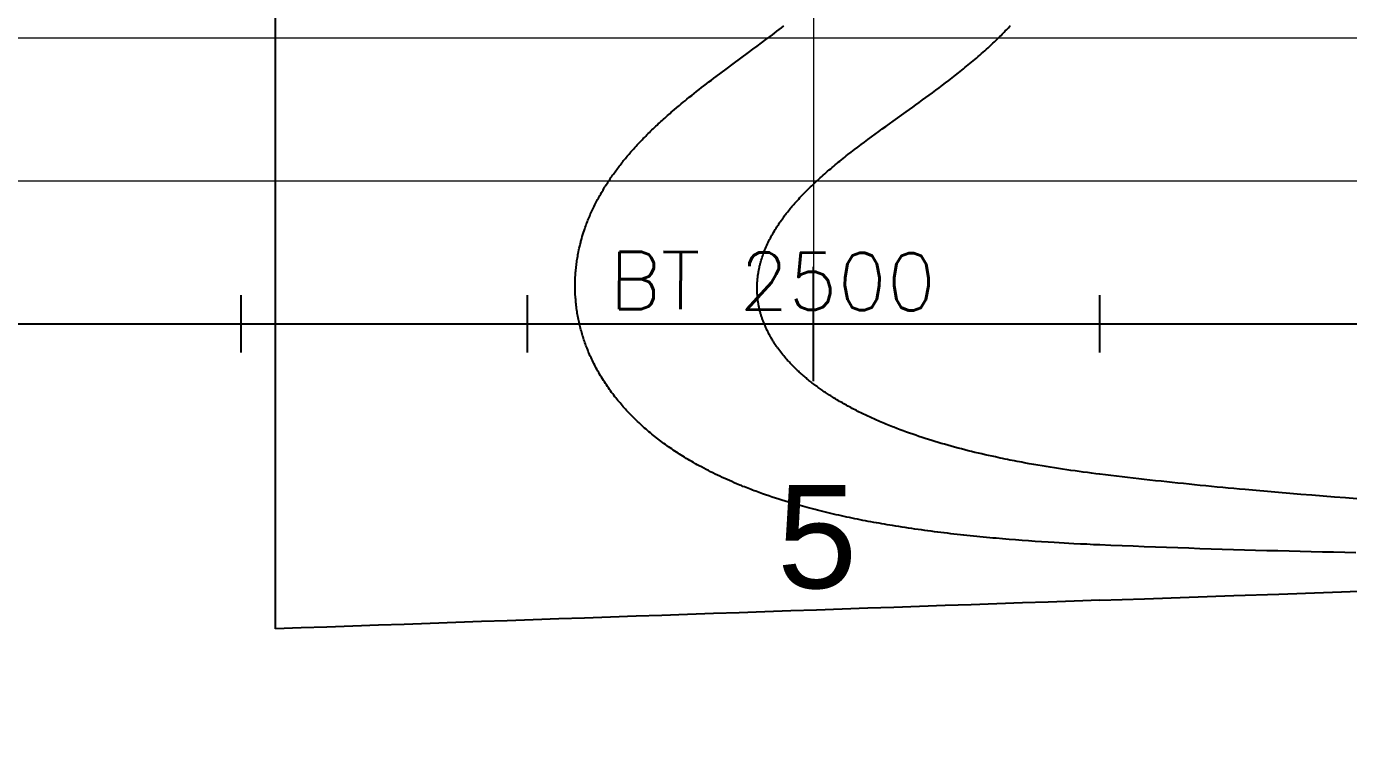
# Model space of a CAD drawing. Extents: x 11249 to 82946, y 15238 to 34763.
# Drawn here: x 16469 to 18778, y 24394 to 25641 of the extents above; entities that cross this region are included whole.
import ezdxf

# ---------------------------------------------------------------- set-up
doc = ezdxf.new("R2010")
doc.units = 0
doc.header["$LTSCALE"] = 250
for name, color, linetype, lineweight in [('00_Grid', 1, 'CONTINUOUS', 25), ('03_Lines_Buttocks', 7, 'CONTINUOUS', 25), ('03_Lines_Grid', 253, 'CONTINUOUS', 15), ('03_Lines_Waterlines', 7, 'CONTINUOUS', 25)]:
    doc.layers.add(name, color=color, linetype=linetype, lineweight=lineweight)
doc.layers.add('00_Text', color=7, linetype='CONTINUOUS')
doc.styles.add('Default', font='arial.ttf')
doc.styles.add('ROMANS', font='romans', dxfattribs={"height": 100})

msp = doc.modelspace()

# ---------------------------------------------------------------- linework, layer by layer
at = {"layer": '00_Grid', "linetype": 'ByBlock'}
for p, q in [((17843.7, 25021.5), (17843.7, 25221.5)), ((16843.7, 25071.5), (16843.7, 25171.5)), ((17343.7, 25071.5), (17343.7, 25171.5)), ((18343.7, 25071.5), (18343.7, 25171.5)), ((12584.8, 25121.5), (50472.4, 25121.5))]:
    msp.add_line(p, q, dxfattribs=at)
at = {"layer": '03_Lines_Buttocks'}
for points in [[(34093.7, 25413.4, 0.000024), (29093.7, 25240.3)], [(34093.7, 25472.6, 0.000032), (29093.7, 25299.6)]]:
    msp.add_lwpolyline(points, format="xyb", dxfattribs=at)
for points in [[(18791, 24721.7), (18771.5, 24722.2), (18752.1, 24722.6), (18732.6, 24723), (18713.2, 24723.5), (18693.7, 24723.9), (18674.3, 24724.4), (18654.8, 24724.9), (18635.4, 24725.4), (18615.9, 24726), (18596.5, 24726.5), (18577, 24727.1), (18557.6, 24727.7), (18538.1, 24728.3), (18518.7, 24728.9), (18499.2, 24729.6), (18479.8, 24730.2), (18460.3, 24730.9), (18440.9, 24731.6), (18421.4, 24732.3), (18402, 24733.1), (18382.6, 24733.9), (18363.1, 24734.6), (18343.7, 24735.5), (18332.4, 24735.9), (18321.1, 24736.5), (18309.7, 24737), (18298.4, 24737.6), (18289.8, 24738), (18281.2, 24738.5), (18272.6, 24739), (18264, 24739.5), (18253.2, 24740.2), (18241.8, 24740.9), (18230.5, 24741.7), (18219.2, 24742.5), (18207.9, 24743.3), (18196.5, 24744.2), (18185.2, 24745.1), (18173.9, 24746), (18162.6, 24747), (18157, 24747.5), (18151.3, 24748), (18145.7, 24748.5), (18140, 24749.1), (18134.3, 24749.6), (18128.7, 24750.2), (18123, 24750.7), (18117.3, 24751.3), (18111.6, 24751.9), (18105.9, 24752.5), (18100.3, 24753.2), (18094.6, 24753.8), (18088.9, 24754.4), (18083.2, 24755.1), (18077.5, 24755.8), (18071.8, 24756.4), (18066.2, 24757.1), (18060.5, 24757.8), (18054.8, 24758.6), (18049.1, 24759.3), (18043.5, 24760), (18037.8, 24760.8), (18032.1, 24761.6), (18026.5, 24762.4), (18020.8, 24763.2), (18015.2, 24764), (18009.5, 24764.8), (18003.9, 24765.7), (17998.3, 24766.5), (17992.7, 24767.4), (17987.1, 24768.3), (17981.5, 24769.2), (17976.8, 24770), (17972.1, 24770.8), (17967.4, 24771.6), (17962.7, 24772.4), (17958.1, 24773.2), (17953.4, 24774), (17948.7, 24774.9), (17944, 24775.8), (17939.3, 24776.6), (17934.6, 24777.5), (17930, 24778.4), (17925.3, 24779.3), (17920.6, 24780.3), (17915.9, 24781.2), (17911.2, 24782.2), (17906.6, 24783.1), (17901.9, 24784.1), (17897.2, 24785.1), (17892.6, 24786.2), (17887.9, 24787.2), (17883.3, 24788.2), (17878.6, 24789.3), (17874, 24790.4), (17869.3, 24791.5), (17864.7, 24792.6), (17860.1, 24793.7), (17855.4, 24794.8), (17850.8, 24796), (17846.2, 24797.2), (17841.6, 24798.4), (17837, 24799.6), (17832.5, 24800.8), (17828.4, 24801.9), (17824.3, 24803), (17820.3, 24804.1), (17816.2, 24805.3), (17812.2, 24806.5), (17808.1, 24807.6), (17804.1, 24808.8), (17800.1, 24810), (17794.3, 24811.8), (17788.5, 24813.6), (17782.8, 24815.4), (17777.1, 24817.2), (17771.3, 24819.1), (17765.6, 24821.1), (17759.9, 24823), (17754.2, 24825), (17748.5, 24827.1), (17745.7, 24828.1), (17742.8, 24829.1), (17740, 24830.2), (17737.2, 24831.3), (17734.4, 24832.3), (17731.6, 24833.4), (17728.7, 24834.5), (17725.9, 24835.6), (17723.1, 24836.7), (17720.3, 24837.8), (17717.5, 24839), (17714.7, 24840.1), (17712, 24841.3), (17709.2, 24842.4), (17705, 24844.2), (17700.9, 24846), (17696.7, 24847.8), (17692.6, 24849.6), (17688.4, 24851.5), (17684.3, 24853.4), (17680.2, 24855.3), (17676.1, 24857.2), (17672, 24859.2), (17668, 24861.2), (17663.9, 24863.2), (17659.9, 24865.3), (17655.8, 24867.4), (17651.8, 24869.5), (17647.8, 24871.6), (17643.8, 24873.8), (17640.6, 24875.5), (17637.3, 24877.4), (17634.1, 24879.2), (17630.9, 24881), (17627.7, 24882.9), (17624.5, 24884.8), (17621.3, 24886.7), (17618.1, 24888.7), (17615.3, 24890.4), (17612.5, 24892.2), (17609.7, 24893.9), (17606.9, 24895.7), (17604.1, 24897.5), (17601.3, 24899.4), (17598.6, 24901.2), (17595.8, 24903.1), (17593.1, 24905), (17590.4, 24906.9), (17587.7, 24908.8), (17585, 24910.7), (17582.3, 24912.6), (17579.6, 24914.6), (17577, 24916.6), (17574.3, 24918.6), (17571.7, 24920.6), (17569.1, 24922.7), (17566.5, 24924.7), (17563.9, 24926.8), (17561.3, 24928.9), (17558.7, 24931), (17556.2, 24933.1), (17553.7, 24935.3), (17551.1, 24937.4), (17548.6, 24939.6), (17546.2, 24941.8), (17543.7, 24944), (17541.2, 24946.3), (17538.8, 24948.5), (17536.4, 24950.8), (17534, 24953.1), (17532.2, 24954.9), (17530.4, 24956.6), (17528.6, 24958.4), (17526.8, 24960.2), (17524.8, 24962.3), (17522.8, 24964.3), (17520.9, 24966.4), (17518.9, 24968.4), (17517, 24970.5), (17515.1, 24972.6), (17513.1, 24974.8), (17511.2, 24976.9), (17509.4, 24979), (17507.5, 24981.2), (17505.7, 24983.4), (17503.8, 24985.6), (17502, 24987.8), (17500.2, 24990), (17498.4, 24992.2), (17496.7, 24994.4), (17494.7, 24996.9), (17492.8, 24999.5), (17490.9, 25002), (17489.1, 25004.6), (17487.2, 25007.1), (17485.4, 25009.7), (17483.6, 25012.3), (17481.8, 25015), (17480, 25017.6), (17478.3, 25020.3), (17476.6, 25022.9), (17474.9, 25025.6), (17473.2, 25028.3), (17471.6, 25031), (17470, 25033.8), (17468.4, 25036.5), (17466.9, 25039.1), (17465.5, 25041.6), (17464.1, 25044.2), (17462.7, 25046.8), (17461.3, 25049.5), (17460, 25052.1), (17458.7, 25054.7), (17457.4, 25057.4), (17456.1, 25060), (17454.9, 25062.7), (17453.7, 25065.4), (17452.5, 25068.1), (17451.3, 25070.8), (17450.2, 25073.5), (17449.1, 25076.3), (17448, 25079), (17447, 25081.4), (17446.1, 25083.9), (17445.2, 25086.4), (17444.3, 25088.8), (17443.4, 25091.3), (17442.6, 25093.8), (17441.8, 25096.3), (17441, 25098.8), (17440.2, 25101.3), (17439.4, 25103.8), (17438.7, 25106.3), (17438, 25108.9), (17437.3, 25111.4), (17436.6, 25113.9), (17436, 25116.5), (17435.3, 25119), (17434.7, 25121.6), (17434.1, 25124.3), (17433.5, 25126.9), (17433, 25129.5), (17432.5, 25132.2), (17432, 25134.8), (17431.5, 25137.5), (17431, 25140.1), (17430.6, 25142.8), (17430.2, 25145.4), (17429.8, 25148.1), (17429.5, 25150.8), (17429.1, 25153.4), (17428.8, 25156.1), (17428.5, 25158.8), (17428.3, 25161.5), (17428.1, 25164.1), (17427.8, 25166.8), (17427.7, 25169.4), (17427.5, 25172), (17427.4, 25174.6), (17427.3, 25177.3), (17427.2, 25179.9), (17427.1, 25182.5), (17427.1, 25185.1), (17427.1, 25187.8), (17427.1, 25190.4), (17427.1, 25193), (17427.2, 25195.7), (17427.2, 25198.3), (17427.3, 25200.9), (17427.5, 25203.5), (17427.6, 25206.2), (17427.8, 25208.8), (17428, 25211.4), (17428.2, 25214), (17428.4, 25216.5), (17428.7, 25219.1), (17429, 25221.7), (17429.3, 25224.3), (17429.6, 25226.9), (17430, 25229.5), (17430.4, 25232.1), (17430.7, 25234.6), (17431.2, 25237.2), (17431.6, 25239.8), (17432.1, 25242.3), (17432.6, 25244.9), (17433.1, 25247.4), (17433.7, 25250.7), (17434.5, 25253.9), (17435.2, 25257.2), (17436, 25260.4), (17436.4, 25262.1), (17436.9, 25263.9), (17437.3, 25265.6), (17437.8, 25267.3), (17438.7, 25270.7), (17439.7, 25274.2), (17440.8, 25277.6), (17441.8, 25281), (17442.9, 25284.4), (17444.1, 25287.7), (17444.9, 25290.2), (17445.8, 25292.7), (17446.7, 25295.2), (17447.7, 25297.7), (17448.6, 25300.2), (17449.6, 25302.6), (17450.6, 25305.1), (17451.6, 25307.5), (17452.6, 25310), (17453.7, 25312.4), (17454.7, 25314.8), (17455.8, 25317.3), (17456.9, 25319.7), (17458, 25322.1), (17459.2, 25324.5), (17460.3, 25326.9), (17461.5, 25329.3), (17462.8, 25331.7), (17464, 25334.1), (17465.2, 25336.5), (17466.5, 25338.9), (17467.8, 25341.3), (17469.1, 25343.7), (17470.4, 25346.1), (17471.8, 25348.4), (17473.1, 25350.8), (17474.5, 25353.1), (17475.9, 25355.4), (17477.3, 25357.8), (17478.7, 25360.1), (17480.1, 25362.4), (17481.6, 25364.7), (17482.9, 25366.8), (17484.2, 25368.8), (17485.6, 25370.9), (17487, 25373), (17488.3, 25375), (17489.7, 25377.1), (17491.1, 25379.1), (17492.6, 25381.1), (17494, 25383.1), (17495.4, 25385.1), (17496.9, 25387.1), (17498.3, 25389.1), (17499.8, 25391.1), (17501.3, 25393.1), (17502.7, 25395.1), (17504.2, 25397), (17505.7, 25399), (17507.3, 25400.9), (17508.8, 25402.9), (17510.3, 25404.8), (17511.9, 25406.7), (17513.4, 25408.7), (17515, 25410.6), (17516.6, 25412.5), (17518.2, 25414.4), (17519.7, 25416.2), (17521.3, 25418.1), (17523, 25420), (17524.6, 25421.9), (17526.2, 25423.7), (17527.8, 25425.6), (17529.5, 25427.4), (17531.5, 25429.7), (17533.5, 25431.9), (17535.6, 25434.1), (17537.7, 25436.4), (17539.8, 25438.6), (17541.9, 25440.8), (17544, 25443), (17546.1, 25445.2), (17548.2, 25447.4), (17550.4, 25449.6), (17552.6, 25451.8), (17554.7, 25454), (17556.9, 25456.1), (17559.1, 25458.3), (17561.3, 25460.4), (17563.5, 25462.5), (17565.7, 25464.6), (17567.9, 25466.7), (17570.2, 25468.8), (17572.4, 25470.9), (17574.7, 25473), (17576.9, 25475.1), (17579.2, 25477.1), (17581.4, 25479.2), (17583.7, 25481.2), (17586, 25483.3), (17588.3, 25485.3), (17590.6, 25487.3), (17592.9, 25489.3), (17595.2, 25491.3), (17599.9, 25495.3), (17604.6, 25499.3), (17609.3, 25503.2), (17612.5, 25505.9), (17615.8, 25508.6), (17619.1, 25511.3), (17622.4, 25514), (17626.6, 25517.4), (17630.9, 25520.8), (17635.1, 25524.2), (17639.4, 25527.5), (17643.7, 25530.9), (17647.9, 25534.2), (17652.2, 25537.5), (17656.5, 25540.8), (17660.9, 25544.1), (17665.2, 25547.3), (17669.5, 25550.6), (17673.8, 25553.8), (17682.5, 25560.3), (17691.2, 25566.8), (17703.2, 25575.6), (17730.3, 25595.6), (17737.8, 25601.2), (17745.4, 25606.8), (17753, 25612.4), (17760.5, 25618.1), (17768, 25623.7), (17771.8, 25626.6), (17775.5, 25629.5), (17779.5, 25632.6), (17783.6, 25635.7), (17787.6, 25638.8), (17791.6, 25642)], [(18792.5, 24816.2), (18772.9, 24817.6), (18753.4, 24819.1), (18733.9, 24820.6), (18714.3, 24822.1), (18694.8, 24823.7), (18675.4, 24825.3), (18655.9, 24826.9), (18636.5, 24828.6), (18617, 24830.3), (18597.5, 24832), (18587.7, 24832.9), (18577.9, 24833.8), (18568.2, 24834.8), (18558.4, 24835.7), (18548.6, 24836.6), (18538.8, 24837.6), (18529, 24838.5), (18519.2, 24839.5), (18509.4, 24840.5), (18499.6, 24841.5), (18489.9, 24842.5), (18480.1, 24843.5), (18470.3, 24844.5), (18460.5, 24845.5), (18450.7, 24846.6), (18441, 24847.7), (18431.2, 24848.7), (18421.4, 24849.8), (18411.7, 24850.9), (18401.9, 24852), (18392.2, 24853.1), (18382.5, 24854.3), (18372.8, 24855.4), (18363.1, 24856.6), (18353.4, 24857.7), (18343.7, 24858.9), (18336.5, 24859.8), (18329.3, 24860.7), (18322.1, 24861.7), (18314.8, 24862.6), (18307.6, 24863.6), (18300.4, 24864.6), (18293.2, 24865.6), (18286, 24866.7), (18278.8, 24867.8), (18271.6, 24868.9), (18264.4, 24870), (18257.2, 24871.1), (18250, 24872.3), (18242.9, 24873.5), (18235.7, 24874.7), (18228.5, 24875.9), (18220.1, 24877.4), (18211.7, 24879), (18207.5, 24879.8), (18203.3, 24880.6), (18199.1, 24881.4), (18194.9, 24882.2), (18190.7, 24883), (18186.5, 24883.8), (18182.3, 24884.7), (18178.1, 24885.5), (18173.9, 24886.4), (18169.7, 24887.3), (18165.5, 24888.2), (18161.3, 24889.1), (18155.4, 24890.4), (18149.4, 24891.7), (18143.5, 24893), (18137.5, 24894.4), (18131.6, 24895.8), (18125.6, 24897.2), (18119.7, 24898.7), (18113.8, 24900.1), (18107.8, 24901.6), (18101.9, 24903.2), (18096, 24904.7), (18090.1, 24906.3), (18084.2, 24907.9), (18078.4, 24909.5), (18072.5, 24911.2), (18066.6, 24912.9), (18061.1, 24914.5), (18055.5, 24916.2), (18050, 24917.9), (18044.4, 24919.7), (18038.9, 24921.4), (18033.3, 24923.2), (18027.8, 24925), (18022.3, 24926.9), (18016.8, 24928.8), (18011.3, 24930.7), (18005.8, 24932.7), (18000.3, 24934.7), (17994.9, 24936.7), (17989.4, 24938.8), (17984, 24940.9), (17981.3, 24941.9), (17978.6, 24943), (17975.8, 24944.1), (17973, 24945.2), (17970.2, 24946.4), (17967.4, 24947.5), (17964.7, 24948.7), (17961.9, 24949.9), (17959.1, 24951.1), (17956.4, 24952.3), (17953.8, 24953.4), (17951.3, 24954.5), (17948.7, 24955.6), (17946.2, 24956.8), (17943.7, 24957.9), (17941.1, 24959.1), (17938.6, 24960.3), (17936.1, 24961.5), (17933.6, 24962.7), (17931.1, 24963.9), (17928.5, 24965.1), (17926, 24966.3), (17923.5, 24967.6), (17921, 24968.8), (17918.6, 24970.1), (17916.1, 24971.4), (17913.6, 24972.7), (17911.1, 24974), (17908.6, 24975.3), (17906.2, 24976.6), (17903.7, 24977.9), (17901.3, 24979.3), (17898.9, 24980.6), (17896.4, 24982), (17894, 24983.4), (17891.6, 24984.8), (17889.2, 24986.2), (17886.8, 24987.6), (17884.4, 24989), (17882, 24990.5), (17879.6, 24991.9), (17877.3, 24993.4), (17875.4, 24994.6), (17873.6, 24995.7), (17871.7, 24996.9), (17869.8, 24998.1), (17868, 24999.4), (17866.1, 25000.6), (17864.3, 25001.8), (17862.4, 25003.1), (17860.6, 25004.3), (17858.8, 25005.6), (17857, 25006.8), (17855.1, 25008.1), (17853.3, 25009.4), (17851.5, 25010.7), (17849.7, 25012), (17847.9, 25013.4), (17846.2, 25014.7), (17844.4, 25016), (17842.6, 25017.4), (17840.9, 25018.7), (17839.1, 25020.1), (17837.4, 25021.5), (17835.6, 25022.9), (17833.9, 25024.3), (17832.2, 25025.7), (17830.5, 25027.1), (17828.8, 25028.5), (17827.1, 25030), (17825.4, 25031.4), (17823.8, 25032.9), (17822.1, 25034.3), (17820.5, 25035.8), (17818.8, 25037.3), (17817.2, 25038.8), (17815.5, 25040.4), (17813.9, 25041.9), (17812.3, 25043.4), (17810.7, 25045), (17809.1, 25046.6), (17807.6, 25048.2), (17806, 25049.8), (17804.5, 25051.4), (17802.9, 25053), (17801.4, 25054.6), (17799.9, 25056.3), (17798.4, 25057.9), (17796.9, 25059.6), (17795.4, 25061.3), (17793.6, 25063.4), (17791.7, 25065.6), (17789.9, 25067.8), (17788.2, 25070), (17786.4, 25072.3), (17784.7, 25074.5), (17783, 25076.8), (17781.3, 25079.1), (17780.4, 25080.4), (17779.5, 25081.7), (17778.6, 25082.9), (17777.7, 25084.2), (17776.8, 25085.5), (17776, 25086.8), (17775.1, 25088.1), (17774.3, 25089.4), (17773.4, 25090.8), (17772.6, 25092.1), (17771.8, 25093.4), (17771, 25094.8), (17770.2, 25096.1), (17769.4, 25097.5), (17768.6, 25098.8), (17767.8, 25100.2), (17767.1, 25101.5), (17766.3, 25102.9), (17765.6, 25104.3), (17764.9, 25105.7), (17764.2, 25107.1), (17763.5, 25108.5), (17762.8, 25109.9), (17762.1, 25111.3), (17761.4, 25112.7), (17760.8, 25114.1), (17760.1, 25115.5), (17759.5, 25117), (17758.9, 25118.4), (17758.2, 25119.8), (17757.7, 25121.3), (17757.1, 25122.7), (17756.6, 25124), (17756, 25125.4), (17755.6, 25126.7), (17755.1, 25128), (17754.6, 25129.3), (17754.1, 25130.7), (17753.7, 25132), (17753.2, 25133.3), (17752.8, 25134.7), (17752.4, 25136), (17752, 25137.3), (17751.6, 25138.7), (17751.2, 25140), (17750.8, 25141.4), (17750.5, 25142.7), (17750.1, 25144.1), (17749.8, 25145.5), (17749.4, 25146.8), (17749.1, 25148.2), (17748.8, 25149.6), (17748.5, 25150.9), (17748.3, 25152.3), (17748, 25153.7), (17747.7, 25155.1), (17747.5, 25156.5), (17747.2, 25157.8), (17747, 25159.2), (17746.8, 25160.6), (17746.6, 25162), (17746.4, 25163.4), (17746.2, 25164.8), (17746.1, 25166.2), (17745.9, 25167.5), (17745.8, 25168.9), (17745.7, 25170.2), (17745.6, 25171.6), (17745.5, 25172.9), (17745.4, 25174.2), (17745.3, 25175.6), (17745.2, 25176.9), (17745.2, 25178.3), (17745.1, 25179.6), (17745.1, 25180.9), (17745.1, 25182.3), (17745.1, 25183.6), (17745.1, 25185), (17745.1, 25186.3), (17745.1, 25187.6), (17745.2, 25189), (17745.2, 25190.3), (17745.3, 25191.7), (17745.3, 25193), (17745.4, 25194.3), (17745.5, 25195.7), (17745.6, 25197), (17745.7, 25198.3), (17745.8, 25199.7), (17746, 25201), (17746.1, 25202.3), (17746.3, 25203.7), (17746.4, 25205), (17746.6, 25206.3), (17746.8, 25207.7), (17747, 25209), (17747.2, 25210.4), (17747.4, 25211.7), (17747.6, 25213), (17747.9, 25214.4), (17748.1, 25215.7), (17748.4, 25217), (17748.7, 25218.4), (17749, 25219.7), (17749.2, 25221), (17749.5, 25222.3), (17749.9, 25223.7), (17750.2, 25225), (17750.5, 25226.3), (17750.9, 25227.6), (17751.6, 25230.2), (17752.3, 25232.8), (17753.1, 25235.4), (17753.9, 25238), (17754.8, 25240.6), (17755.7, 25243.1), (17756.6, 25245.7), (17757.6, 25248.2), (17758.6, 25250.7), (17759.7, 25253.4), (17760.8, 25256), (17761.9, 25258.6), (17763.1, 25261.2), (17764.3, 25263.8), (17765.6, 25266.4), (17766.9, 25268.9), (17768.2, 25271.4), (17769.5, 25274), (17770.9, 25276.5), (17772.3, 25278.9), (17773.7, 25281.4), (17775.2, 25283.9), (17776.6, 25286.3), (17778.1, 25288.7), (17779.7, 25291.1), (17780.7, 25292.7), (17781.7, 25294.3), (17782.8, 25295.9), (17783.8, 25297.4), (17784.9, 25299), (17786, 25300.5), (17787, 25302.1), (17788.1, 25303.6), (17789.2, 25305.1), (17790.3, 25306.7), (17791.5, 25308.2), (17792.6, 25309.7), (17793.7, 25311.2), (17794.9, 25312.7), (17796, 25314.2), (17797.2, 25315.7), (17798.6, 25317.5), (17800.1, 25319.3), (17801.5, 25321.1), (17803, 25322.9), (17804.5, 25324.7), (17806, 25326.5), (17807.5, 25328.3), (17809, 25330), (17811.1, 25332.5), (17813.3, 25334.9), (17815.5, 25337.3), (17817.7, 25339.7), (17819.9, 25342.1), (17822.1, 25344.5), (17824.4, 25346.9), (17826.6, 25349.2), (17828.9, 25351.6), (17831.2, 25353.9), (17833.5, 25356.2), (17835.8, 25358.5), (17838.1, 25360.8), (17840.5, 25363), (17842.8, 25365.3), (17845.2, 25367.5), (17847.7, 25369.9), (17850.3, 25372.2), (17852.8, 25374.5), (17855.4, 25376.8), (17857.9, 25379.1), (17860.5, 25381.4), (17863.1, 25383.7), (17865.7, 25386), (17868.3, 25388.3), (17871, 25390.5), (17873.6, 25392.7), (17876.2, 25395), (17878.9, 25397.2), (17881.5, 25399.4), (17884.2, 25401.6), (17886.9, 25403.8), (17889.7, 25406), (17892.5, 25408.3), (17895.3, 25410.5), (17898.1, 25412.8), (17900.9, 25415), (17903.7, 25417.2), (17909.4, 25421.7), (17915.1, 25426), (17920.9, 25430.4), (17926.6, 25434.8), (17932.4, 25439.1), (17938.6, 25443.7), (17944.8, 25448.3), (17951.1, 25452.9), (17957.4, 25457.4), (17963.6, 25462), (17969.9, 25466.5), (17982.5, 25475.6), (18005.4, 25492), (18016.8, 25500.2), (18022.5, 25504.3), (18028.2, 25508.5), (18034, 25512.7), (18039.8, 25516.9), (18045.6, 25521.2), (18051.4, 25525.4), (18057.2, 25529.7), (18062.9, 25534), (18068.7, 25538.3), (18074.4, 25542.7), (18080.1, 25547), (18085.7, 25551.4), (18091.4, 25555.9), (18097, 25560.3), (18099.9, 25562.6), (18102.7, 25564.8), (18105.5, 25567.1), (18108.2, 25569.3), (18111, 25571.6), (18113.8, 25573.9), (18116.6, 25576.2), (18119.3, 25578.5), (18122.3, 25581), (18125.2, 25583.5), (18128.2, 25586), (18131.1, 25588.5), (18134, 25591), (18136.9, 25593.6), (18139.8, 25596.2), (18142.7, 25598.7), (18145.6, 25601.3), (18148.5, 25603.9), (18151.3, 25606.6), (18154.2, 25609.2), (18157, 25611.9), (18159.8, 25614.5), (18162.6, 25617.2), (18165.4, 25619.9), (18167.3, 25621.8), (18169.2, 25623.6), (18171.1, 25625.5), (18173, 25627.4), (18174.9, 25629.3), (18176.8, 25631.2), (18178.6, 25633.2), (18180.5, 25635.1), (18182.4, 25637), (18184.2, 25639), (18186, 25640.9), (18187.9, 25642.9)]]:
    msp.add_lwpolyline(points, dxfattribs=at)
at = {"layer": '03_Lines_Buttocks', "color": 2, "extrusion": (0, 0, -1)}
msp.add_arc((543957.6, 16256591.3), 16241689.1, 268.01597417, 268.02105709, dxfattribs=at)
at = {"layer": '03_Lines_Buttocks'}
for points, knots in [([(29093.7, 25183.9), (29059.2, 25182.8), (29024.6, 25181.8), (28990.1, 25181), (28950.8, 25180.1), (28911.5, 25179.5), (28872.2, 25179), (28793.5, 25178), (28714.8, 25177.7), (28636.2, 25178.2), (28607.2, 25178.4), (28578.3, 25178.7), (28549.3, 25179.1), (28499.6, 25179.7), (28449.9, 25180.6), (28400.2, 25181.8), (28321.5, 25183.7), (28242.9, 25186.3), (28164.2, 25189.4), (28085.5, 25192.6), (28006.9, 25196.4), (27928.3, 25200.8), (27849.6, 25205.1), (27771, 25210.1), (27692.4, 25215.6), (27613.7, 25221.1), (27535.1, 25227.2), (27456.6, 25233.7), (27378, 25240.3), (27299.4, 25247.4), (27220.9, 25255), (27142.3, 25262.6), (27063.8, 25270.6), (26985.3, 25279.1), (26906.8, 25287.6), (26828.4, 25296.6), (26750, 25306), (26671.5, 25315.4), (26593.1, 25325.2), (26514.8, 25335.4), (26436.4, 25345.5), (26358.1, 25356.1), (26279.8, 25367), (26201.5, 25378), (26123.2, 25389.2), (26045, 25400.8), (25966.8, 25412.4), (25888.6, 25424.3), (25810.5, 25436.5), (25732.3, 25448.7), (25654.2, 25461.2), (25576.2, 25473.9), (25498.1, 25486.6), (25420.1, 25499.5), (25342.1, 25512.7), (25264.1, 25525.9), (25186.2, 25539.3), (25108.3, 25552.9), (25030.4, 25566.5), (24952.6, 25580.3), (24874.7, 25594.3), (24796.9, 25608.3), (24719.2, 25622.5), (24641.4, 25636.8), (24486, 25665.6), (24330.7, 25695), (24175.5, 25724.9), (24097.9, 25739.9), (24020.3, 25755), (23942.8, 25770.3), (23904, 25777.9), (23865.2, 25785.5), (23826.5, 25793.2), (23787.7, 25800.9), (23749, 25808.5), (23710.2, 25816.3), (23632.8, 25831.7), (23555.3, 25847.2), (23477.9, 25862.8), (23400.4, 25878.4), (23323, 25894), (23245.6, 25909.6), (23168.2, 25925.3), (23090.8, 25940.9), (23013.4, 25956.5), (22936, 25972.1), (22858.5, 25987.7), (22781.1, 26003.2), (22703.7, 26018.7), (22626.3, 26034.2), (22548.9, 26049.5), (22471.4, 26064.9), (22394, 26080.2), (22316.5, 26095.3), (22239.1, 26110.5), (22161.6, 26125.5), (22084.1, 26140.4), (22006.6, 26155.3), (21929, 26170.1), (21851.5, 26184.7), (21773.9, 26199.3), (21696.4, 26213.7), (21618.8, 26228), (21557.7, 26239.3), (21496.5, 26250.5), (21435.4, 26261.5), (21418.9, 26264.5), (21402.4, 26267.5), (21385.9, 26270.5), (21308.2, 26284.4), (21230.6, 26298.3), (21152.9, 26311.9), (21075.2, 26325.6), (20997.4, 26339), (20919.7, 26352.4), (20764.2, 26379), (20608.5, 26404.9), (20452.8, 26430.2), (20297.1, 26455.5), (20141.3, 26480.1), (19985.4, 26504.1), (19829.4, 26528.1), (19673.4, 26551.5), (19517.3, 26574.2), (19361.2, 26597), (19205.1, 26619.1), (19048.8, 26640.7), (18892.5, 26662.3), (18736.2, 26683.4), (18579.8, 26703.9), (18423.4, 26724.5), (18266.9, 26744.5), (18110.4, 26764), (17953.8, 26783.6), (17797.2, 26802.7), (17640.6, 26821.3), (17483.9, 26840), (17327.2, 26858.2), (17170.4, 26876.1), (17013.6, 26893.9), (16856.8, 26911.4), (16699.9, 26928.6), (16543, 26945.7), (16386.1, 26962.5), (16229.2, 26979), (16072.2, 26995.6), (15915.2, 27011.8), (15758.1, 27027.7), (15601.1, 27043.7), (15444, 27059.4), (15286.9, 27074.9), (14972.6, 27105.9), (14658.1, 27136.1), (14343.7, 27165.6)], [-14901.598791, -14901.598791, -14901.598791, -14901.598791, -14797.976297, -14797.976297, -14797.976297, -14680.014837, -14680.014837, -14680.014837, -14444.05693, -14444.05693, -14444.05693, -14357.159264, -14357.159264, -14357.159264, -14208.033166, -14208.033166, -14208.033166, -13971.913082, -13971.913082, -13971.913082, -13735.678667, -13735.678667, -13735.678667, -13499.315199, -13499.315199, -13499.315199, -13262.814194, -13262.814194, -13262.814194, -13026.17251, -13026.17251, -13026.17251, -12789.392943, -12789.392943, -12789.392943, -12552.483709, -12552.483709, -12552.483709, -12315.458324, -12315.458324, -12315.458324, -12078.33535, -12078.33535, -12078.33535, -11841.138009, -11841.138009, -11841.138009, -11603.89389, -11603.89389, -11603.89389, -11366.634375, -11366.634375, -11366.634375, -11129.388379, -11129.388379, -11129.388379, -10892.164685, -10892.164685, -10892.164685, -10654.967274, -10654.967274, -10654.967274, -10417.799687, -10417.799687, -10417.799687, -9943.563294, -9943.563294, -9943.563294, -9706.498849, -9706.498849, -9706.498849, -9587.980384, -9587.980384, -9587.980384, -9469.471184, -9469.471184, -9469.471184, -9232.480981, -9232.480981, -9232.480981, -8995.528473, -8995.528473, -8995.528473, -8758.613263, -8758.613263, -8758.613263, -8521.734197, -8521.734197, -8521.734197, -8284.889603, -8284.889603, -8284.889603, -8048.077429, -8048.077429, -8048.077429, -7811.295357, -7811.295357, -7811.295357, -7574.540895, -7574.540895, -7574.540895, -7337.811403, -7337.811403, -7337.811403, -7151.389932, -7151.389932, -7151.389932, -7101.104223, -7101.104223, -7101.104223, -6864.41641, -6864.41641, -6864.41641, -6627.745293, -6627.745293, -6627.745293, -6154.441497, -6154.441497, -6154.441497, -5681.174403, -5681.174403, -5681.174403, -5207.92748, -5207.92748, -5207.92748, -4734.687572, -4734.687572, -4734.687572, -4261.44432, -4261.44432, -4261.44432, -3788.184786, -3788.184786, -3788.184786, -3314.894251, -3314.894251, -3314.894251, -2841.559482, -2841.559482, -2841.559482, -2368.168686, -2368.168686, -2368.168686, -1894.710408, -1894.710408, -1894.710408, -1421.17472, -1421.17472, -1421.17472, -947.551131, -947.551131, -947.551131, 0, 0, 0, 0]), ([(29093.7, 25128), (29059.1, 25127.2), (29024.4, 25126.6), (28989.8, 25126.2), (28950.5, 25125.7), (28911.1, 25125.3), (28871.8, 25125.1), (28793.1, 25124.7), (28714.4, 25125), (28635.8, 25125.8), (28557.1, 25126.7), (28478.4, 25128.2), (28399.7, 25130.2), (28321, 25132.2), (28242.4, 25134.9), (28163.7, 25138), (28085, 25141.2), (28006.4, 25144.9), (27927.8, 25149.1), (27849.1, 25153.4), (27770.5, 25158.1), (27691.9, 25163.4), (27613.2, 25168.6), (27534.7, 25174.4), (27456.1, 25180.6), (27377.5, 25186.8), (27299, 25193.6), (27220.4, 25200.7), (27141.9, 25207.9), (27063.4, 25215.5), (26984.9, 25223.6), (26906.5, 25231.6), (26828, 25240.1), (26749.6, 25249), (26671.2, 25257.9), (26592.8, 25267.3), (26514.5, 25277), (26436.1, 25286.7), (26357.8, 25296.8), (26279.5, 25307.2), (26201.2, 25317.7), (26123, 25328.5), (26044.8, 25339.6), (25966.6, 25350.7), (25888.4, 25362.2), (25810.3, 25374), (25732.2, 25385.8), (25654.1, 25397.8), (25576.1, 25410.2), (25498.1, 25422.5), (25420.1, 25435.1), (25342.1, 25447.9), (25264.1, 25460.8), (25186.2, 25473.9), (25108.4, 25487.2), (25030.5, 25500.6), (24952.7, 25514.1), (24874.9, 25527.9), (24797.1, 25541.7), (24719.3, 25555.6), (24641.6, 25569.8), (24486.2, 25598.1), (24330.9, 25627.2), (24175.7, 25656.9), (24098.1, 25671.7), (24020.6, 25686.7), (23943, 25701.8), (23904.3, 25709.3), (23865.5, 25716.9), (23826.8, 25724.5), (23788, 25732.1), (23749.3, 25739.7), (23710.5, 25747.4), (23633, 25762.7), (23555.6, 25778), (23478.1, 25793.5), (23400.7, 25808.9), (23323.3, 25824.4), (23245.8, 25839.9), (23168.4, 25855.4), (23091, 25870.9), (23013.6, 25886.4), (22936.1, 25901.9), (22858.7, 25917.4), (22781.3, 25932.8), (22703.9, 25948.2), (22626.4, 25963.6), (22549, 25978.9), (22471.5, 25994.2), (22394.1, 26009.4), (22316.6, 26024.5), (22239.1, 26039.6), (22161.6, 26054.6), (22084.1, 26069.5), (22006.6, 26084.4), (21929.1, 26099.2), (21851.5, 26113.8), (21774, 26128.4), (21696.4, 26142.9), (21618.8, 26157.2), (21541.2, 26171.6), (21463.6, 26185.8), (21385.9, 26199.8), (21308.3, 26213.9), (21230.6, 26227.7), (21152.9, 26241.5), (21075.2, 26255.2), (20997.4, 26268.8), (20919.7, 26282.2), (20764.2, 26309), (20608.6, 26335.1), (20452.8, 26360.6), (20297.1, 26386.1), (20141.3, 26410.9), (19985.4, 26435.1), (19829.5, 26459.2), (19673.4, 26482.8), (19517.3, 26505.6), (19361.3, 26528.5), (19205.1, 26550.8), (19048.8, 26572.5), (18892.5, 26594.2), (18736.2, 26615.2), (18579.8, 26635.8), (18423.4, 26656.3), (18266.9, 26676.3), (18110.4, 26695.7), (17953.8, 26715.2), (17797.2, 26734.1), (17640.6, 26752.6), (17483.9, 26771), (17327.2, 26789), (17170.4, 26806.6), (17013.6, 26824.1), (16856.8, 26841.2), (16699.9, 26858), (16543, 26874.7), (16386.1, 26891), (16229.2, 26907), (16072.2, 26923), (15915.2, 26938.6), (15758.1, 26953.9), (15601.1, 26969.3), (15444, 26984.3), (15286.9, 26999), (14972.6, 27028.5), (14658.2, 27056.8), (14343.7, 27084.4)], [-14897.9778, -14897.9778, -14897.9778, -14897.9778, -14794.090922, -14794.090922, -14794.090922, -14676.082715, -14676.082715, -14676.082715, -14440.042241, -14440.042241, -14440.042241, -14203.956614, -14203.956614, -14203.956614, -13967.808188, -13967.808188, -13967.808188, -13731.582619, -13731.582619, -13731.582619, -13495.268349, -13495.268349, -13495.268349, -13258.857806, -13258.857806, -13258.857806, -13022.346637, -13022.346637, -13022.346637, -12785.734595, -12785.734595, -12785.734595, -12549.02519, -12549.02519, -12549.02519, -12312.225749, -12312.225749, -12312.225749, -12075.34736, -12075.34736, -12075.34736, -11838.404659, -11838.404659, -11838.404659, -11601.415746, -11601.415746, -11601.415746, -11364.401794, -11364.401794, -11364.401794, -11127.382572, -11127.382572, -11127.382572, -10890.364238, -10890.364238, -10890.364238, -10653.350895, -10653.350895, -10653.350895, -10416.346595, -10416.346595, -10416.346595, -9942.376855, -9942.376855, -9942.376855, -9705.417425, -9705.417425, -9705.417425, -9586.944717, -9586.944717, -9586.944717, -9468.476912, -9468.476912, -9468.476912, -9231.556795, -9231.556795, -9231.556795, -8994.657962, -8994.657962, -8994.657962, -8757.780908, -8757.780908, -8757.780908, -8520.925522, -8520.925522, -8520.925522, -8284.091333, -8284.091333, -8284.091333, -8047.277589, -8047.277589, -8047.277589, -7810.483338, -7810.483338, -7810.483338, -7573.707494, -7573.707494, -7573.707494, -7336.948848, -7336.948848, -7336.948848, -7100.206094, -7100.206094, -7100.206094, -6863.477903, -6863.477903, -6863.477903, -6626.762949, -6626.762949, -6626.762949, -6153.366788, -6153.366788, -6153.366788, -5680.010166, -5680.010166, -5680.010166, -5206.687203, -5206.687203, -5206.687203, -4733.39511, -4733.39511, -4733.39511, -4260.133112, -4260.133112, -4260.133112, -3786.891918, -3786.891918, -3786.891918, -3313.655406, -3313.655406, -3313.655406, -2840.408646, -2840.408646, -2840.408646, -2367.13817, -2367.13817, -2367.13817, -1893.830791, -1893.830791, -1893.830791, -1420.475093, -1420.475093, -1420.475093, -947.059037, -947.059037, -947.059037, 0, 0, 0, 0])]:
    msp.add_open_spline(points, degree=3, knots=knots, dxfattribs=at)
at = {"layer": '03_Lines_Buttocks', "color": 2}
for points, knots in [([(16593.7, 27131.6), (16629.5, 27125), (16701.1, 27111.9), (16808.8, 27092.3), (16916.7, 27072.8), (17024.8, 27053.5), (17133.2, 27034.2), (17241.9, 27015), (17350.8, 26995.9), (17459.9, 26976.9), (17569.4, 26958), (17715.7, 26932.9), (17899.2, 26901.6), (18083.8, 26870.5), (18213.6, 26848.8), (18278.6, 26838), (18315.8, 26831.8), (18334.4, 26828.7), (18343.7, 26827.1), (18356.5, 26825), (18382.1, 26820.8), (18433.3, 26812.3), (18523.2, 26797.4), (18703.3, 26767.8), (18961.9, 26725.6), (19274, 26675), (19587.5, 26624.4), (19901.6, 26573.5), (20216.1, 26522.2), (20530.5, 26470.1), (20844.7, 26417), (21158.4, 26362.6), (21471.8, 26306.7), (21732.5, 26258.8), (21940.8, 26219.7), (22097, 26189.9), (22253.1, 26159.7), (22461.1, 26119), (22720.8, 26067.3), (23032.3, 26004.3), (23239.9, 25962.1), (23343.7, 25941.1), (23462.7, 25917), (23581.7, 25892.9), (23819.6, 25845.2), (23938.6, 25821.6), (24296.1, 25751.6), (24534.7, 25706.1), (25012.8, 25618.3), (25252.3, 25576.1), (25732.1, 25495.8), (25972.3, 25457.7), (26693, 25352.9), (27175.8, 25295.5), (27783.7, 25250.3), (27907.9, 25242.4), (28148.5, 25230.3), (28264.7, 25225.9), (28505.1, 25219.8), (28629.3, 25218.5), (28866.9, 25219.7), (28980.3, 25221.9), (29093.7, 25226.1)], [0, 0, 0, 0, 0.0625, 0.125, 0.1875, 0.25, 0.3125, 0.375, 0.4375, 0.5, 0.5625, 0.625, 0.75, 0.875, 0.9375, 0.96875, 0.984375, 1, 1, 1, 1.007812, 1.015625, 1.03125, 1.0625, 1.125, 1.1875, 1.25, 1.3125, 1.375, 1.4375, 1.5, 1.5625, 1.625, 1.6875, 1.71875, 1.75, 1.78125, 1.8125, 1.875, 1.9375, 2, 2, 2, 2.062732, 2.062732, 2.12542, 2.12542, 2.250953, 2.250953, 2.3766, 2.3766, 2.502321, 2.502321, 2.752881, 2.752881, 2.817169, 2.817169, 2.877265, 2.877265, 2.9414, 2.9414, 3, 3, 3, 3]), ([(16903.7, 24589), (16903.7, 24617.1), (16903.7, 24673.2), (16903.7, 24757.4), (16903.7, 24841.6), (16903.7, 24925.8), (16903.7, 24996), (16903.7, 25052.1), (16903.7, 25094.2), (16903.7, 25136.3), (16903.7, 25178.4), (16903.7, 25220.5), (16903.7, 25262.6), (16903.7, 25304.7), (16903.7, 25346.8), (16903.7, 25388.9), (16903.7, 25445), (16903.7, 25515.2), (16903.7, 25599.4), (16903.7, 25683.6), (16903.7, 25767.8), (16903.7, 25838), (16903.7, 25894.1), (16903.7, 25929.2), (16903.7, 25957.3), (16903.7, 25985.3), (16903.7, 26034.4), (16903.7, 26104.6), (16903.7, 26188.8), (16903.7, 26273), (16903.7, 26357.2), (16903.7, 26441.4), (16903.7, 26525.6), (16903.7, 26609.8), (16903.7, 26680), (16903.7, 26725.6), (16903.7, 26744.9), (16903.7, 26751.9), (16903.6, 26762.4), (16902.6, 26785.2), (16898.4, 26820.1), (16888.9, 26861.2), (16874.9, 26901), (16856.6, 26939), (16834.3, 26974.7), (16808.3, 27007.9), (16778.9, 27038.1), (16746.6, 27065.2), (16711.7, 27088.9), (16680.7, 27105.3), (16654.8, 27116.2), (16634.9, 27123.1), (16614.5, 27128.4), (16600.7, 27130.8), (16593.7, 27131.6), (16851.7, 27122.2), (17113.1, 27110.5), (17528.6, 27087.5), (17679.3, 27078.3), (18001, 27056.5), (18171.6, 27043.7), (18343.7, 27029.3), (18446.6, 27020.7), (18653.2, 27002.4), (18965.1, 26971.4), (19278.3, 26936.6), (19562.6, 26901.8), (19742.4, 26877.9), (19817.4, 26867.6)], [0, 0, 0, 0, 0.03125, 0.0625, 0.09375, 0.125, 0.15625, 0.171875, 0.1875, 0.203125, 0.21875, 0.234375, 0.25, 0.265625, 0.28125, 0.296875, 0.3125, 0.34375, 0.375, 0.40625, 0.4375, 0.46875, 0.484375, 0.5, 0.507812, 0.515625, 0.53125, 0.5625, 0.59375, 0.625, 0.65625, 0.6875, 0.71875, 0.75, 0.78125, 0.796875, 0.800781, 0.802734, 0.804688, 0.8125, 0.828125, 0.84375, 0.859375, 0.875, 0.890625, 0.90625, 0.921875, 0.9375, 0.953125, 0.96875, 0.976562, 0.984375, 0.992188, 1, 1, 1, 1.456163, 1.456163, 1.713241, 1.713241, 2, 2, 2, 2.0625, 2.125, 2.1875, 2.25, 2.294771, 2.294771, 2.294771, 2.294771]), ([(18343.7, 24638.8), (18343.7, 24638.8), (18343.7, 24638.8), (18343.7, 24638.8), (20010.3, 24696.5), (21677, 24754.3), (23343.7, 24812), (23843.7, 24855.5), (24593.7, 24921), (25593.7, 25008.6), (26343.7, 25074.4), (27093.7, 25140.2), (27843.7, 25206.2), (28468.7, 25261.2), (28885.3, 25297.8), (29052, 25312.4), (29093.7, 25316)], [0, 0, 0, 0, 1, 1, 1, 2, 2, 2, 2.25, 2.375, 2.5, 2.625, 2.75, 2.875, 2.9375, 2.958338, 2.958338, 2.958338, 2.958338])]:
    msp.add_open_spline(points, degree=3, knots=knots, dxfattribs=at)
at = {"layer": '03_Lines_Grid'}
for p, q in [((17843.7, 33338.6), (17843.7, 25121.5)), ((12843.7, 25621.5), (63550.2, 25621.5)), ((12843.7, 25371.5), (63550.2, 25371.5))]:
    msp.add_line(p, q, dxfattribs=at)
at = {"layer": '03_Lines_Waterlines'}
msp.add_lwpolyline([(38837.2, 21446.5), (34093.7, 21446.5, 0.000019), (29145.2, 21446.5)], format="xyb", dxfattribs=at)

# ---------------------------------------------------------------- texts
at = {"layer": '00_Grid', "insert": (17779.9, 24657.3), "char_height": 180, "width": 620.217, "attachment_point": 7, "style": 'Default'}
msp.add_mtext('5', dxfattribs=at)
at = {"layer": '00_Text', "style": 'ROMANS'}
msp.add_text('BT 2500', height=100, rotation=359.7362, dxfattribs=at).set_placement((17486.9, 25147.6))

doc.saveas('drawing.dxf')
